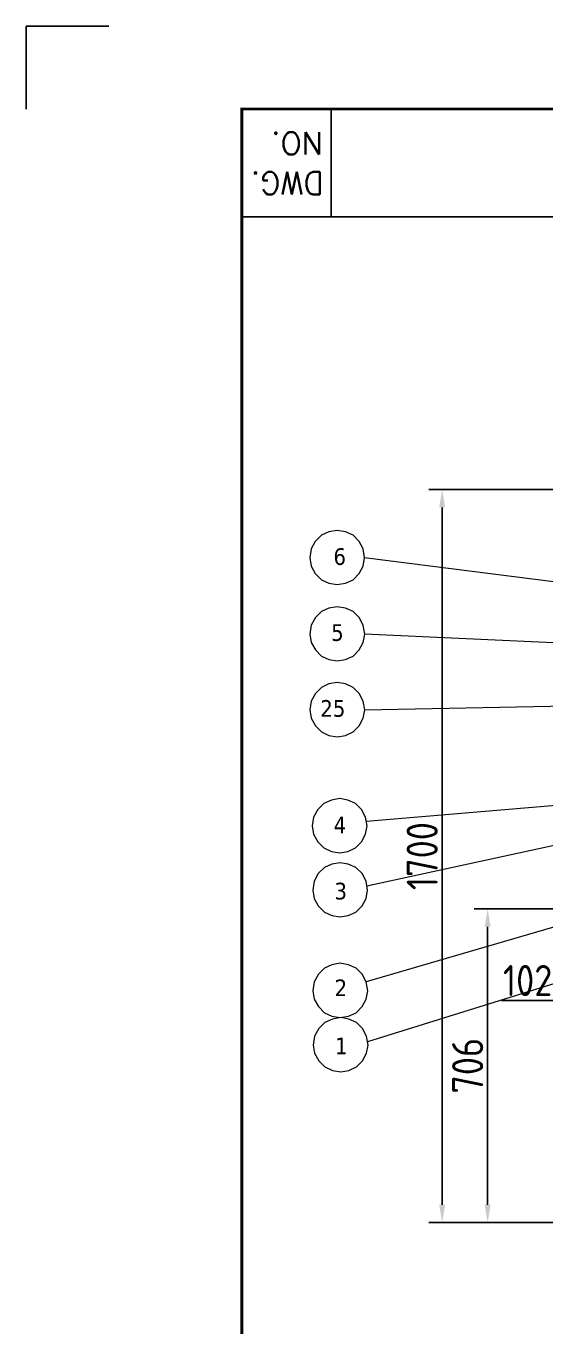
# Model space of a CAD drawing. Header units: millimetres. Extents: x 208456 to 224154, y -159503 to -153953.
# Drawn here: x 208456 to 209628, y -156882 to -153953 of the extents above; entities that cross this region are included whole.
import ezdxf

# ---------------------------------------------------------------- set-up
doc = ezdxf.new("R2010")
doc.units = ezdxf.units.MM
doc.header["$LTSCALE"] = 13
doc.layers.add('1', color=4, linetype='Continuous')
doc.layers.add('2', color=3, linetype='Continuous')
doc.layers.add('paper', color=254, linetype='Continuous', plot=False)
doc.layers.add('标注、文本', color=3, linetype='Continuous', lineweight=25)
doc.layers.add('铁心', color=3, linetype='Continuous', lineweight=0)
doc.styles.add('ROMANS', font='romans.shx', dxfattribs={"bigfont": 'whgtxt.shx'})
doc.styles.get("Standard").update_dxf_attribs({"font": 'gbenor.shx', "bigfont": 'gbcbig.shx'})
doc.styles.add('Tahoma$001', font='tahoma.ttf', dxfattribs={"height": 2.159784})
doc.dimstyles.new('1-15', dxfattribs={"dimscale": 20, "dimtxt": 3.5, "dimasz": 2, "dimexe": 1.5, "dimexo": 0.5, "dimgap": 0.5, "dimtad": 1, "dimtoh": 1, "dimdec": 1, "dimdsep": 46, "dimtxsty": 'Standard', "dimcen": 2.5, "dimclrd": 3, "dimclre": 3, "dimclrt": 3, "dimadec": 0, "dimazin": 2, "dimtfac": 1, "dimtdec": 1, "dimtmove": 0, "dimatfit": 2, "dimfxl": 1, "dimarcsym": 0})

# ---------------------------------------------------------------- blocks, each defined once
blk = doc.blocks.new('*D1574')
at = {"layer": 'Defpoints', "color": 0, "lineweight": -3, "transparency": 16777216}
for p in [(209393.8, -154996.7), (209684.6, -154996.7), (209684.6, -156646.7)]:
    blk.add_point(p, dxfattribs=at)
at = {"layer": '标注、文本', "color": 3, "lineweight": -2, "transparency": 16777216}
for p, q in [((209674.6, -154996.7), (209363.8, -154996.7)), ((209393.8, -156606.7), (209393.8, -155036.7)), ((209674.6, -156646.7), (209363.8, -156646.7))]:
    blk.add_line(p, q, dxfattribs=at)
at = {"layer": '标注、文本', "color": 3, "lineweight": -3, "transparency": 16777216}
for points in [[(209387.2, -155036.7), (209400.5, -155036.7), (209393.8, -154996.7)], [(209387.2, -156606.7), (209400.5, -156606.7), (209393.8, -156646.7)]]:
    blk.add_solid(points, dxfattribs=at)
at = {"layer": '标注、文本', "color": 3, "transparency": 16777216, "insert": (209348.8, -155821.7), "char_height": 70, "attachment_point": 5, "rotation": 90}
blk.add_mtext('1700', dxfattribs=at)
blk = doc.blocks.new('*D1575')
at = {"layer": 'Defpoints', "color": 0, "lineweight": -3, "transparency": 16777216}
for p in [(209684.6, -155977.2), (209786.6, -155977.2), (209684.6, -156146.8)]:
    blk.add_point(p, dxfattribs=at)
at = {"layer": '标注、文本', "color": 3, "lineweight": -2, "transparency": 16777216}
for p, q in [((209684.6, -155987.2), (209684.6, -156176.8)), ((209786.6, -155987.2), (209786.6, -156176.8)), ((209684.6, -156146.8), (209527.7, -156146.8)), ((209746.6, -156146.8), (209724.6, -156146.8))]:
    blk.add_line(p, q, dxfattribs=at)
at = {"layer": '标注、文本', "color": 3, "lineweight": -3, "transparency": 16777216}
for points in [[(209724.6, -156140.1), (209724.6, -156153.4), (209684.6, -156146.8)], [(209746.6, -156140.1), (209746.6, -156153.4), (209786.6, -156146.8)]]:
    blk.add_solid(points, dxfattribs=at)
at = {"layer": '标注、文本', "color": 3, "transparency": 16777216, "insert": (209586.2, -156101.8), "char_height": 70, "attachment_point": 5}
blk.add_mtext('102', dxfattribs=at)
blk = doc.blocks.new('*D1587')
at = {"layer": 'Defpoints', "color": 0, "lineweight": -3, "transparency": 16777216}
for p in [(209762.2, -155940.7), (209496.2, -156646.7), (209762.2, -156646.7)]:
    blk.add_point(p, dxfattribs=at)
at = {"layer": '标注、文本', "color": 3, "lineweight": -2, "transparency": 16777216}
for p, q in [((209752.2, -155940.7), (209466.2, -155940.7)), ((209496.2, -155980.7), (209496.2, -156606.7)), ((209752.2, -156646.7), (209466.2, -156646.7))]:
    blk.add_line(p, q, dxfattribs=at)
at = {"layer": '标注、文本', "color": 3, "lineweight": -3, "transparency": 16777216}
for points in [[(209489.6, -155980.7), (209502.9, -155980.7), (209496.2, -155940.7)], [(209489.6, -156606.7), (209502.9, -156606.7), (209496.2, -156646.7)]]:
    blk.add_solid(points, dxfattribs=at)
at = {"layer": '标注、文本', "color": 3, "transparency": 16777216, "insert": (209451.2, -156293.7), "char_height": 70, "attachment_point": 5, "rotation": 90}
blk.add_mtext('706', dxfattribs=at)

msp = doc.modelspace()

# ---------------------------------------------------------------- linework, layer by layer
at = {"layer": '1', "const_width": 6.541}
msp.add_lwpolyline([(208942.335, -159297.596), (216118.335, -159297.596), (216118.335, -154139.846), (208942.335, -154139.846), (208942.335, -159297.596)], dxfattribs=at)
at = {"layer": '2'}
for p, q in [((209144.16, -154139.846), (209144.16, -154382.784)), ((208942.335, -154382.784), (210586.835, -154382.784))]:
    msp.add_line(p, q, dxfattribs=at)
at = {"layer": 'paper'}
for q in [(208456.46, -154139.846), (208643.335, -153952.971)]:
    msp.add_line((208456.46, -153952.971), q, dxfattribs=at)
at = {"layer": '铁心'}
for points in [[(209219.229, -155150.135), (209215.916, -155130.257), (209206.88, -155113.089), (209193.026, -155099.234), (209175.858, -155091.705), (209157.485, -155088.392), (209138.812, -155091.705), (209121.945, -155099.234), (209108.091, -155113.089), (209098.754, -155130.257), (209095.742, -155150.135), (209098.754, -155168.809), (209108.091, -155185.675), (209121.945, -155199.53), (209138.812, -155207.361), (209157.485, -155210.373), (209175.858, -155207.361), (209193.026, -155199.53), (209206.88, -155185.675), (209215.916, -155168.809)], [(209219.301, -155321.878), (209215.988, -155301.999), (209206.953, -155284.831), (209193.098, -155270.977), (209175.93, -155263.447), (209157.558, -155260.134), (209138.884, -155263.447), (209122.018, -155270.977), (209108.163, -155284.831), (209098.826, -155301.999), (209095.815, -155321.878), (209098.826, -155340.551), (209108.163, -155357.418), (209122.018, -155371.272), (209138.884, -155379.103), (209157.558, -155382.115), (209175.93, -155379.103), (209193.098, -155371.272), (209206.953, -155357.418), (209215.988, -155340.551)], [(209219.301, -155492.649), (209215.988, -155472.77), (209206.953, -155455.603), (209193.098, -155441.748), (209175.93, -155434.218), (209157.558, -155430.905), (209138.884, -155434.218), (209122.018, -155441.748), (209108.163, -155455.603), (209098.826, -155472.77), (209095.815, -155492.649), (209098.826, -155511.322), (209108.163, -155528.189), (209122.018, -155542.043), (209138.884, -155549.874), (209157.558, -155552.886), (209175.93, -155549.874), (209193.098, -155542.043), (209206.953, -155528.189), (209215.988, -155511.322)], [(209224.711, -155753.834), (209221.398, -155733.955), (209212.362, -155716.787), (209198.508, -155702.933), (209181.34, -155695.403), (209162.967, -155692.09), (209144.294, -155695.403), (209127.427, -155702.933), (209113.573, -155716.787), (209104.236, -155733.955), (209101.224, -155753.834), (209104.236, -155772.507), (209113.573, -155789.374), (209127.427, -155803.228), (209144.294, -155811.059), (209162.967, -155814.071), (209181.34, -155811.059), (209198.508, -155803.228), (209212.362, -155789.374), (209221.398, -155772.507)], [(209225.722, -155898.187), (209222.409, -155878.309), (209213.373, -155861.141), (209199.519, -155847.287), (209182.351, -155839.757), (209163.979, -155836.444), (209145.305, -155839.757), (209128.439, -155847.287), (209114.584, -155861.141), (209105.247, -155878.309), (209102.235, -155898.187), (209105.247, -155916.861), (209114.584, -155933.727), (209128.439, -155947.582), (209145.305, -155955.413), (209163.979, -155958.425), (209182.351, -155955.413), (209199.519, -155947.582), (209213.373, -155933.727), (209222.409, -155916.861)], [(209226.044, -156124.778), (209222.73, -156104.899), (209213.695, -156087.731), (209199.84, -156073.877), (209182.672, -156066.347), (209164.3, -156063.034), (209145.626, -156066.347), (209128.76, -156073.877), (209114.905, -156087.731), (209105.568, -156104.899), (209102.557, -156124.778), (209105.568, -156143.451), (209114.905, -156160.318), (209128.76, -156174.172), (209145.626, -156182.003), (209164.3, -156185.015), (209182.672, -156182.003), (209199.84, -156174.172), (209213.695, -156160.318), (209222.73, -156143.451)], [(209226.997, -156246.93), (209223.684, -156227.052), (209214.648, -156209.884), (209200.793, -156196.03), (209183.626, -156188.5), (209165.253, -156185.187), (209146.58, -156188.5), (209129.713, -156196.03), (209115.858, -156209.884), (209106.522, -156227.052), (209103.51, -156246.93), (209106.522, -156265.604), (209115.858, -156282.471), (209129.713, -156296.325), (209146.58, -156304.156), (209165.253, -156307.168), (209183.626, -156304.156), (209200.793, -156296.325), (209214.648, -156282.471), (209223.684, -156265.604)]]:
    msp.add_lwpolyline(points, close=True, dxfattribs=at)
for points in [[(210129.756, -155265.509), (209219.229, -155150.135), (209219.229, -155150.135)], [(210134.869, -155364.237), (209219.229, -155322.286), (209219.229, -155322.286)], [(210018.231, -155477.47), (209219.229, -155493.057), (209219.229, -155493.057)], [(210389.668, -155645.627), (209223.054, -155743.894), (209223.054, -155743.894)], [(210112.691, -155696.747), (209224.271, -155889.482), (209224.271, -155889.482)], [(209786.576, -155940.74), (209222.73, -156104.899), (209222.73, -156104.899)], [(210206.576, -155934.106), (209225.778, -156239.619), (209225.778, -156239.619)]]:
    msp.add_lwpolyline(points, dxfattribs=at)

# ---------------------------------------------------------------- texts
at = {"layer": '2', "style": 'ROMANS'}
for s, p in [('NO.', (209125.087, -154192.093)), ('DWG.', (209126.885, -154281.599))]:
    msp.add_text(s, height=50.4563, rotation=180, dxfattribs=at).set_placement(p)
at = {"layer": '铁心', "style": 'Tahoma$001'}
for s, height, p in [('6', 37.589, (209148.93, -155166.122)), ('5', 37.589, (209143.723, -155337.229)), ('25', 37.5893, (209119.314, -155508)), ('4', 37.589, (209149.457, -155770.222)), ('3', 37.589, (209151.214, -155919.27)), ('2', 37.589, (209151.536, -156136.98)), ('1', 37.589, (209152.489, -156268.014))]:
    msp.add_text(s, height=height, dxfattribs=at).set_placement(p)

# ---------------------------------------------------------------- dimensions: what is measured, and where the dimension line sits
at = {"layer": '标注、文本'}
dim = msp.add_linear_dim(base=(209393.824, -154996.713), p1=(209684.576, -156646.74), p2=(209684.576, -154996.713), angle=90, text='1700', dimstyle='1-15', dxfattribs=at)
dim.commit()
dim.dimension.update_dxf_attribs({"geometry": '*D1574', "text_midpoint": (209348.824, -155821.727)})
dim = msp.add_linear_dim(base=(209496.233, -156646.74), p1=(209762.185, -155940.74), p2=(209762.185, -156646.74), angle=90, dimstyle='1-15', dxfattribs=at)
dim.commit()
dim.dimension.update_dxf_attribs({"geometry": '*D1587', "text_midpoint": (209451.233, -156293.74)})
dim = msp.add_linear_dim(base=(209684.576, -156146.763), p1=(209786.576, -155977.24), p2=(209684.576, -155977.24), dimstyle='1-15', dxfattribs=at)
dim.commit()
dim.dimension.update_dxf_attribs({"geometry": '*D1575', "text_midpoint": (209586.157, -156101.763)})

doc.saveas('drawing.dxf')
